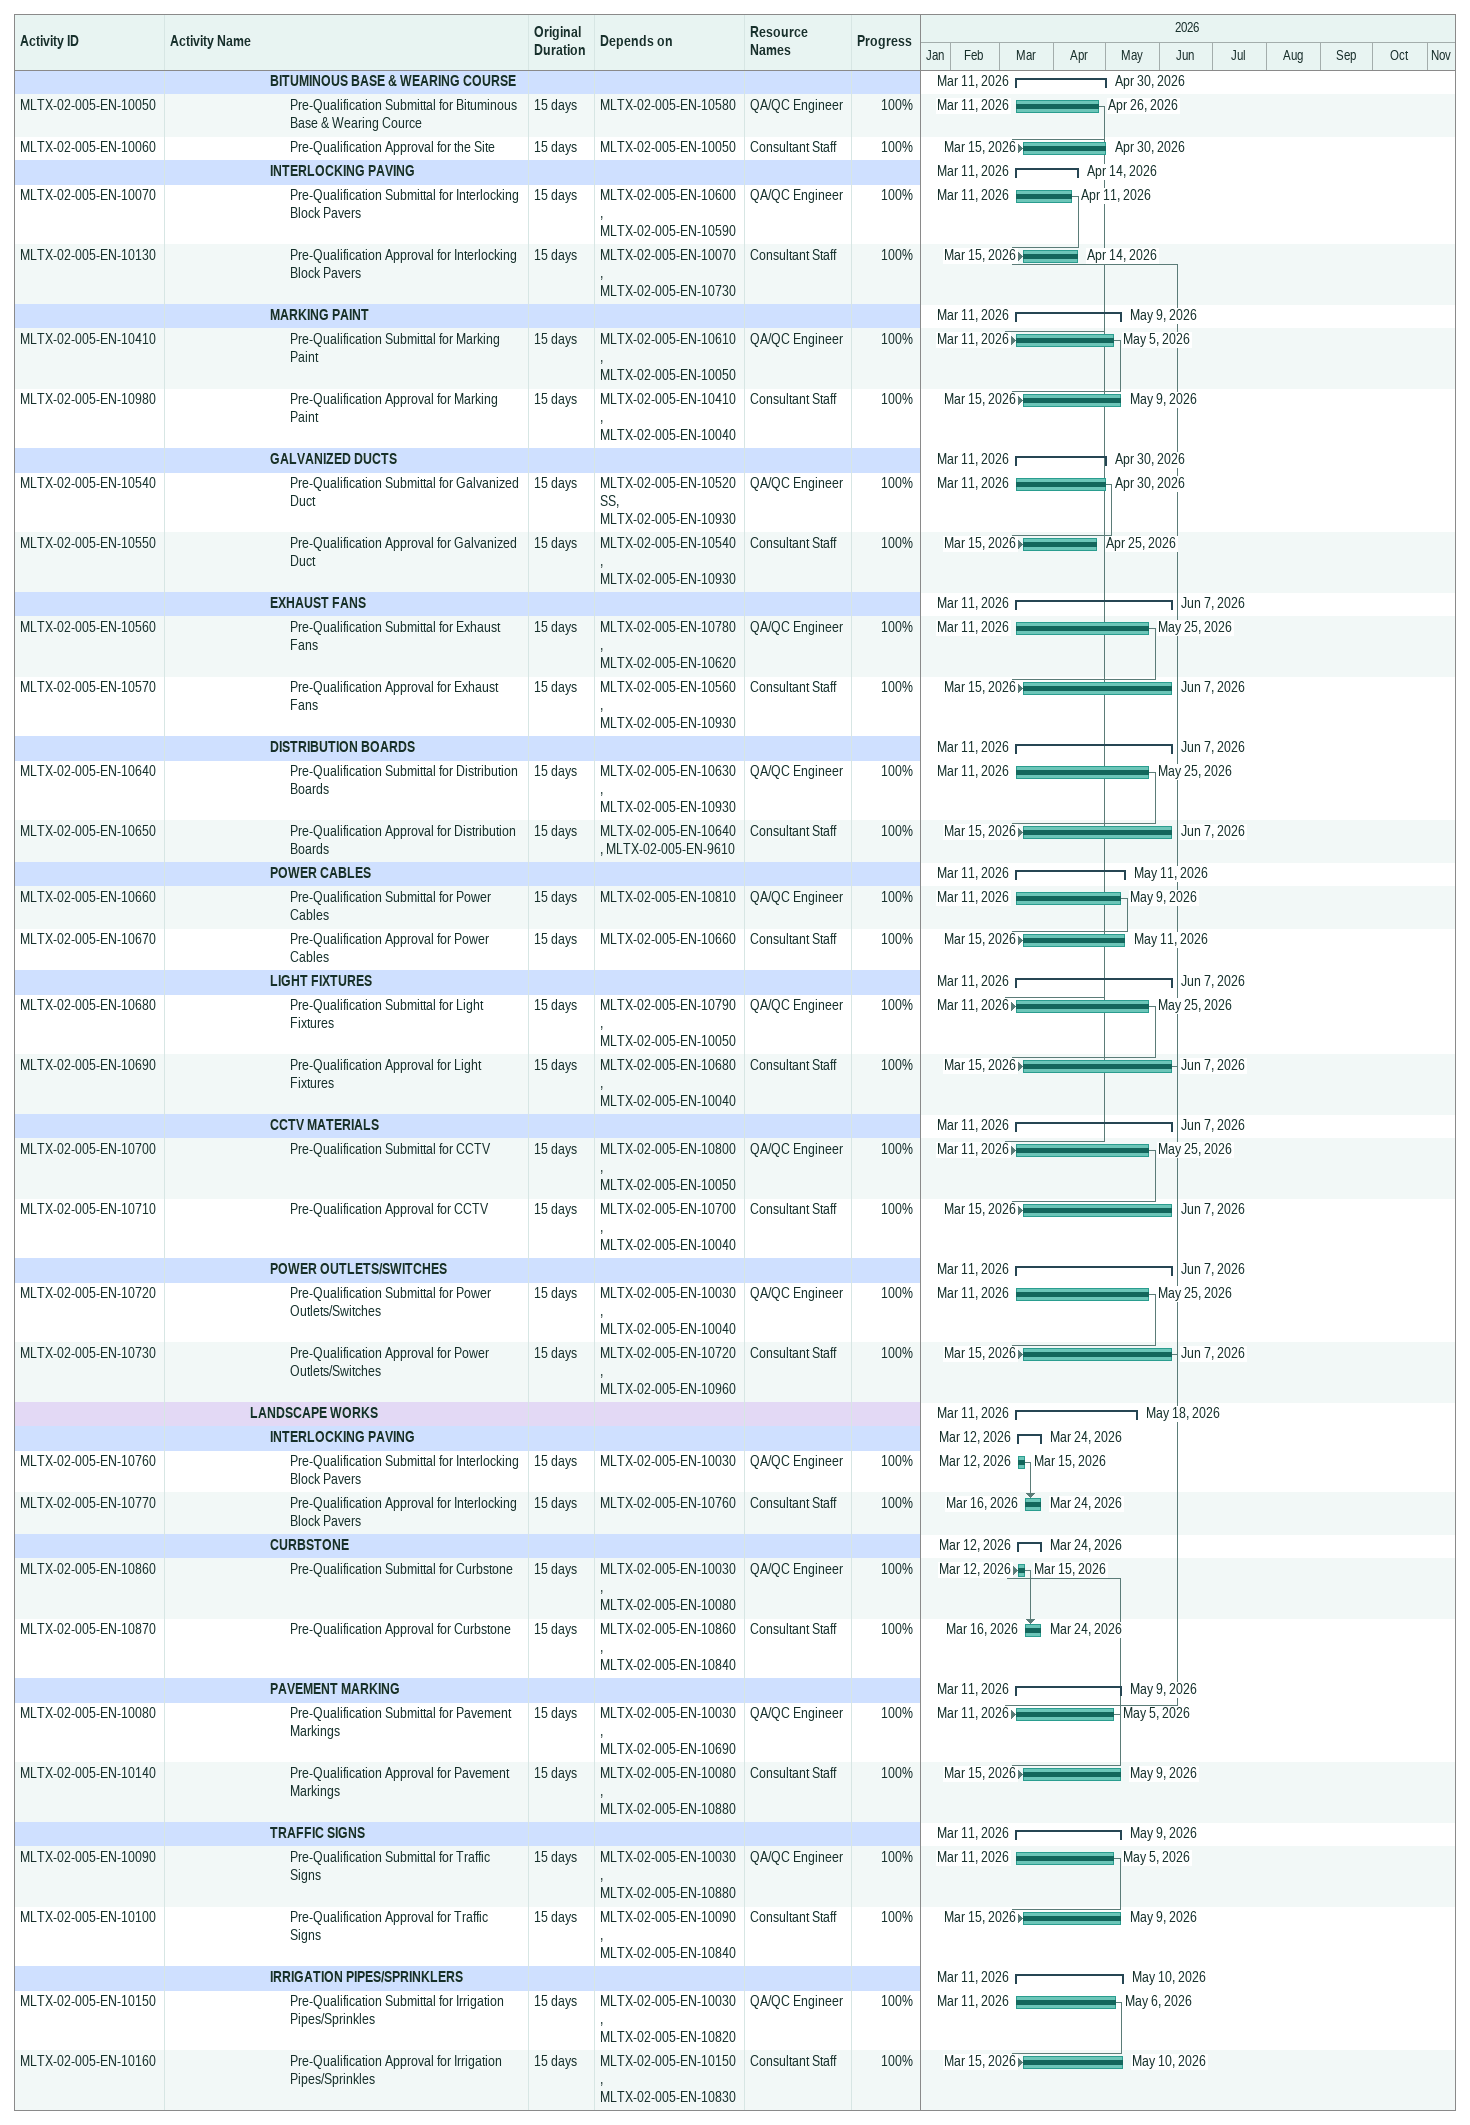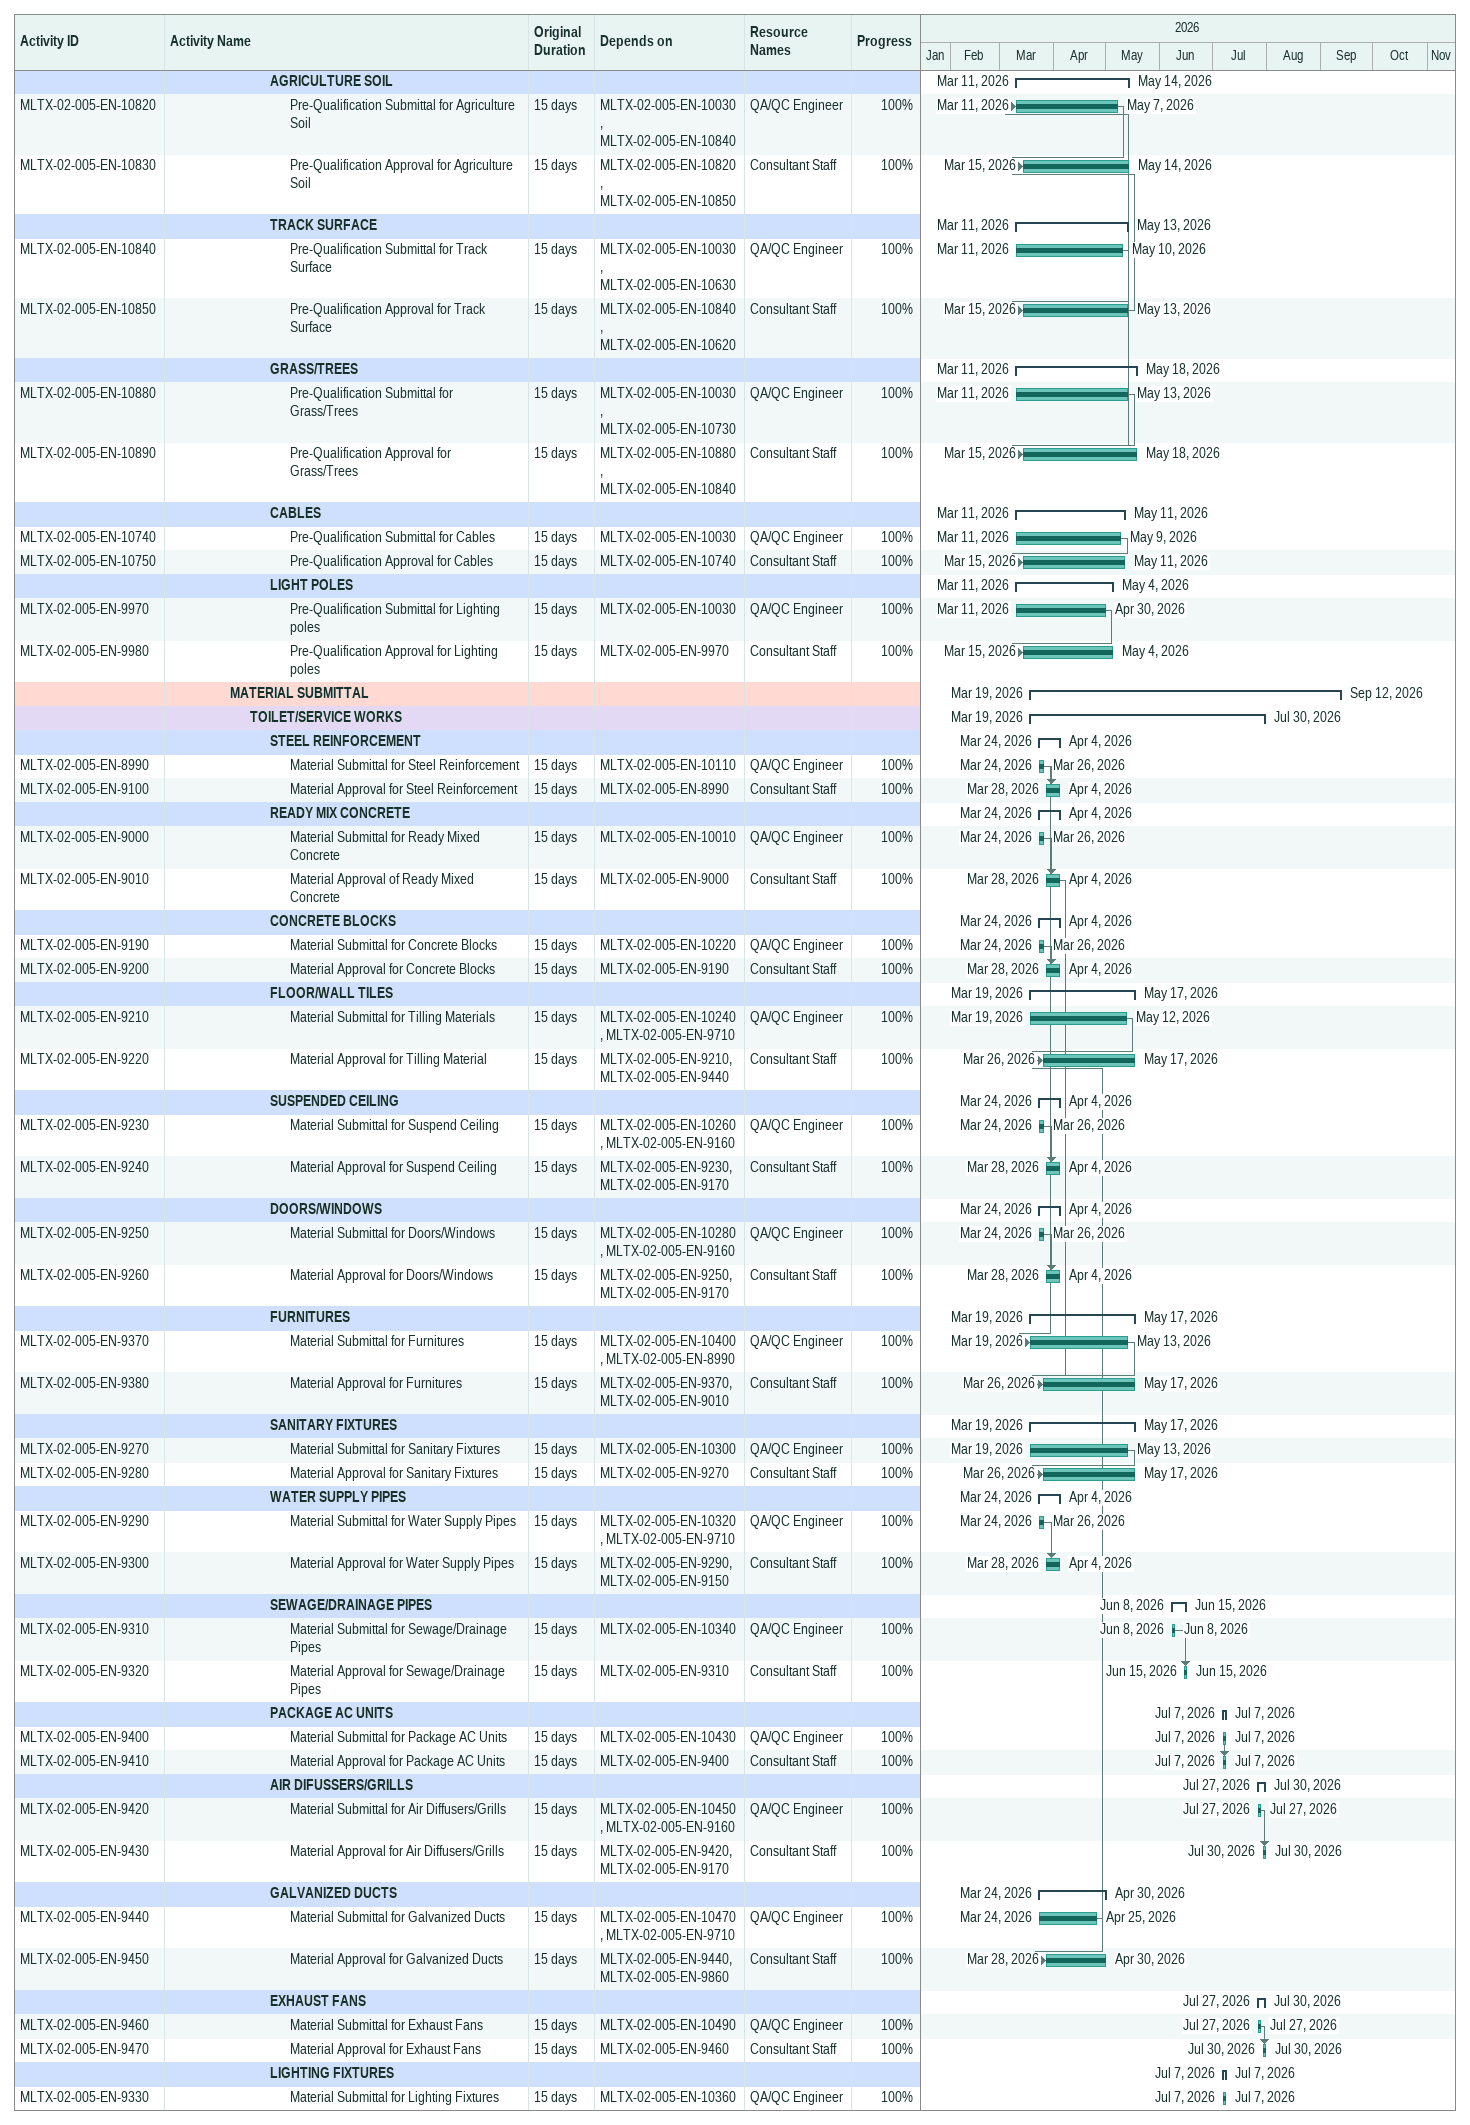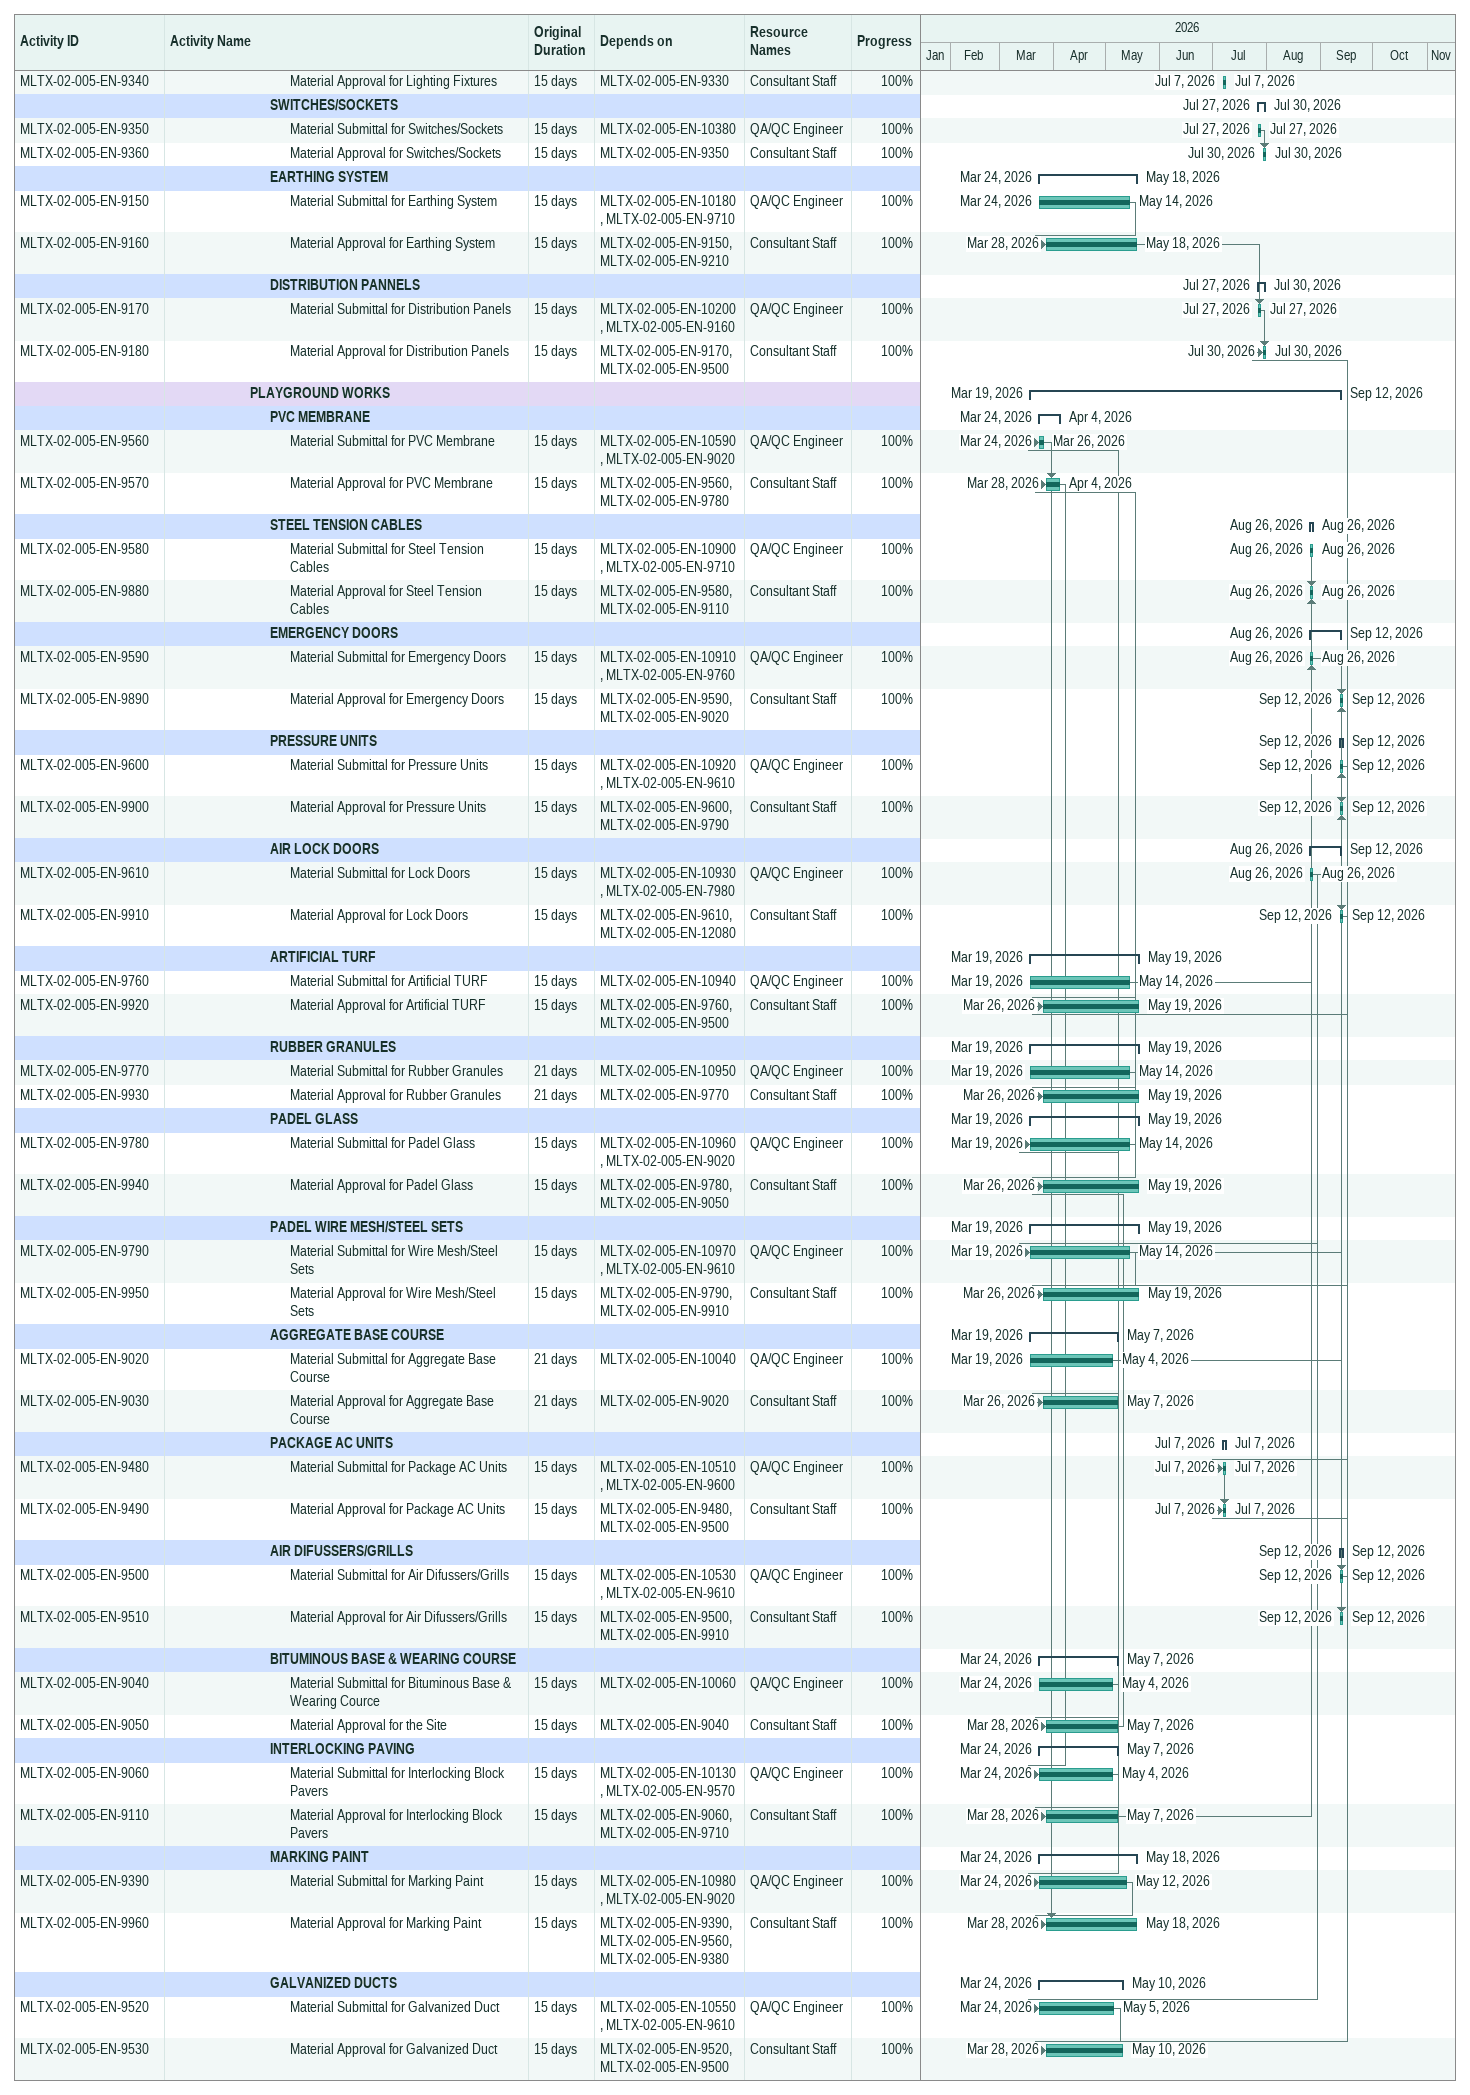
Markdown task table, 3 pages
| ID | Level | Task | Original duration | Start | Finish | Predecessors | Resources | % complete |
|---|---|---|---|---|---|---|---|---|
|  | 6 | **BITUMINOUS BASE & WEARING COURSE** |  | 2026-03-11 | 2026-04-30 |  |  |  |
| MLTX-02-005-EN-10050 | 7 | Pre-Qualification Submittal for Bituminous Base & Wearing Cource | 15d | 2026-03-11 | 2026-04-26 | MLTX-02-005-EN-10580 | QA/QC Engineer | 100 |
| MLTX-02-005-EN-10060 | 7 | Pre-Qualification Approval for the Site | 15d | 2026-03-15 | 2026-04-30 | MLTX-02-005-EN-10050 | Consultant Staff | 100 |
|  | 6 | **INTERLOCKING PAVING** |  | 2026-03-11 | 2026-04-14 |  |  |  |
| MLTX-02-005-EN-10070 | 7 | Pre-Qualification Submittal for Interlocking Block Pavers | 15d | 2026-03-11 | 2026-04-11 | MLTX-02-005-EN-10600, MLTX-02-005-EN-10590 | QA/QC Engineer | 100 |
| MLTX-02-005-EN-10130 | 7 | Pre-Qualification Approval for Interlocking Block Pavers | 15d | 2026-03-15 | 2026-04-14 | MLTX-02-005-EN-10070, MLTX-02-005-EN-10730 | Consultant Staff | 100 |
|  | 6 | **MARKING PAINT** |  | 2026-03-11 | 2026-05-09 |  |  |  |
| MLTX-02-005-EN-10410 | 7 | Pre-Qualification Submittal for Marking Paint | 15d | 2026-03-11 | 2026-05-05 | MLTX-02-005-EN-10610, MLTX-02-005-EN-10050 | QA/QC Engineer | 100 |
| MLTX-02-005-EN-10980 | 7 | Pre-Qualification Approval for Marking Paint | 15d | 2026-03-15 | 2026-05-09 | MLTX-02-005-EN-10410, MLTX-02-005-EN-10040 | Consultant Staff | 100 |
|  | 6 | **GALVANIZED DUCTS** |  | 2026-03-11 | 2026-04-30 |  |  |  |
| MLTX-02-005-EN-10540 | 7 | Pre-Qualification Submittal for Galvanized Duct | 15d | 2026-03-11 | 2026-04-30 | MLTX-02-005-EN-10520SS, MLTX-02-005-EN-10930 | QA/QC Engineer | 100 |
| MLTX-02-005-EN-10550 | 7 | Pre-Qualification Approval for Galvanized Duct | 15d | 2026-03-15 | 2026-04-25 | MLTX-02-005-EN-10540, MLTX-02-005-EN-10930 | Consultant Staff | 100 |
|  | 6 | **EXHAUST FANS** |  | 2026-03-11 | 2026-06-07 |  |  |  |
| MLTX-02-005-EN-10560 | 7 | Pre-Qualification Submittal for Exhaust Fans | 15d | 2026-03-11 | 2026-05-25 | MLTX-02-005-EN-10780, MLTX-02-005-EN-10620 | QA/QC Engineer | 100 |
| MLTX-02-005-EN-10570 | 7 | Pre-Qualification Approval for Exhaust Fans | 15d | 2026-03-15 | 2026-06-07 | MLTX-02-005-EN-10560, MLTX-02-005-EN-10930 | Consultant Staff | 100 |
|  | 6 | **DISTRIBUTION BOARDS** |  | 2026-03-11 | 2026-06-07 |  |  |  |
| MLTX-02-005-EN-10640 | 7 | Pre-Qualification Submittal for Distribution Boards | 15d | 2026-03-11 | 2026-05-25 | MLTX-02-005-EN-10630, MLTX-02-005-EN-10930 | QA/QC Engineer | 100 |
| MLTX-02-005-EN-10650 | 7 | Pre-Qualification Approval for Distribution Boards | 15d | 2026-03-15 | 2026-06-07 | MLTX-02-005-EN-10640, MLTX-02-005-EN-9610 | Consultant Staff | 100 |
|  | 6 | **POWER CABLES** |  | 2026-03-11 | 2026-05-11 |  |  |  |
| MLTX-02-005-EN-10660 | 7 | Pre-Qualification Submittal for Power Cables | 15d | 2026-03-11 | 2026-05-09 | MLTX-02-005-EN-10810 | QA/QC Engineer | 100 |
| MLTX-02-005-EN-10670 | 7 | Pre-Qualification Approval for Power Cables | 15d | 2026-03-15 | 2026-05-11 | MLTX-02-005-EN-10660 | Consultant Staff | 100 |
|  | 6 | **LIGHT FIXTURES** |  | 2026-03-11 | 2026-06-07 |  |  |  |
| MLTX-02-005-EN-10680 | 7 | Pre-Qualification Submittal for Light Fixtures | 15d | 2026-03-11 | 2026-05-25 | MLTX-02-005-EN-10790, MLTX-02-005-EN-10050 | QA/QC Engineer | 100 |
| MLTX-02-005-EN-10690 | 7 | Pre-Qualification Approval for Light Fixtures | 15d | 2026-03-15 | 2026-06-07 | MLTX-02-005-EN-10680, MLTX-02-005-EN-10040 | Consultant Staff | 100 |
|  | 6 | **CCTV MATERIALS** |  | 2026-03-11 | 2026-06-07 |  |  |  |
| MLTX-02-005-EN-10700 | 7 | Pre-Qualification Submittal for CCTV | 15d | 2026-03-11 | 2026-05-25 | MLTX-02-005-EN-10800, MLTX-02-005-EN-10050 | QA/QC Engineer | 100 |
| MLTX-02-005-EN-10710 | 7 | Pre-Qualification Approval for CCTV | 15d | 2026-03-15 | 2026-06-07 | MLTX-02-005-EN-10700, MLTX-02-005-EN-10040 | Consultant Staff | 100 |
|  | 6 | **POWER OUTLETS/SWITCHES** |  | 2026-03-11 | 2026-06-07 |  |  |  |
| MLTX-02-005-EN-10720 | 7 | Pre-Qualification Submittal for Power Outlets/Switches | 15d | 2026-03-11 | 2026-05-25 | MLTX-02-005-EN-10030, MLTX-02-005-EN-10040 | QA/QC Engineer | 100 |
| MLTX-02-005-EN-10730 | 7 | Pre-Qualification Approval for Power Outlets/Switches | 15d | 2026-03-15 | 2026-06-07 | MLTX-02-005-EN-10720, MLTX-02-005-EN-10960 | Consultant Staff | 100 |
|  | 5 | **LANDSCAPE WORKS** |  | 2026-03-11 | 2026-05-18 |  |  |  |
|  | 6 | **INTERLOCKING PAVING** |  | 2026-03-12 | 2026-03-24 |  |  |  |
| MLTX-02-005-EN-10760 | 7 | Pre-Qualification Submittal for Interlocking Block Pavers | 15d | 2026-03-12 | 2026-03-15 | MLTX-02-005-EN-10030 | QA/QC Engineer | 100 |
| MLTX-02-005-EN-10770 | 7 | Pre-Qualification Approval for Interlocking Block Pavers | 15d | 2026-03-16 | 2026-03-24 | MLTX-02-005-EN-10760 | Consultant Staff | 100 |
|  | 6 | **CURBSTONE** |  | 2026-03-12 | 2026-03-24 |  |  |  |
| MLTX-02-005-EN-10860 | 7 | Pre-Qualification Submittal for Curbstone | 15d | 2026-03-12 | 2026-03-15 | MLTX-02-005-EN-10030, MLTX-02-005-EN-10080 | QA/QC Engineer | 100 |
| MLTX-02-005-EN-10870 | 7 | Pre-Qualification Approval for Curbstone | 15d | 2026-03-16 | 2026-03-24 | MLTX-02-005-EN-10860, MLTX-02-005-EN-10840 | Consultant Staff | 100 |
|  | 6 | **PAVEMENT MARKING** |  | 2026-03-11 | 2026-05-09 |  |  |  |
| MLTX-02-005-EN-10080 | 7 | Pre-Qualification Submittal for Pavement Markings | 15d | 2026-03-11 | 2026-05-05 | MLTX-02-005-EN-10030, MLTX-02-005-EN-10690 | QA/QC Engineer | 100 |
| MLTX-02-005-EN-10140 | 7 | Pre-Qualification Approval for Pavement Markings | 15d | 2026-03-15 | 2026-05-09 | MLTX-02-005-EN-10080, MLTX-02-005-EN-10880 | Consultant Staff | 100 |
|  | 6 | **TRAFFIC SIGNS** |  | 2026-03-11 | 2026-05-09 |  |  |  |
| MLTX-02-005-EN-10090 | 7 | Pre-Qualification Submittal for Traffic Signs | 15d | 2026-03-11 | 2026-05-05 | MLTX-02-005-EN-10030, MLTX-02-005-EN-10880 | QA/QC Engineer | 100 |
| MLTX-02-005-EN-10100 | 7 | Pre-Qualification Approval for Traffic Signs | 15d | 2026-03-15 | 2026-05-09 | MLTX-02-005-EN-10090, MLTX-02-005-EN-10840 | Consultant Staff | 100 |
|  | 6 | **IRRIGATION PIPES/SPRINKLERS** |  | 2026-03-11 | 2026-05-10 |  |  |  |
| MLTX-02-005-EN-10150 | 7 | Pre-Qualification Submittal for Irrigation Pipes/Sprinkles | 15d | 2026-03-11 | 2026-05-06 | MLTX-02-005-EN-10030, MLTX-02-005-EN-10820 | QA/QC Engineer | 100 |
| MLTX-02-005-EN-10160 | 7 | Pre-Qualification Approval for Irrigation Pipes/Sprinkles | 15d | 2026-03-15 | 2026-05-10 | MLTX-02-005-EN-10150, MLTX-02-005-EN-10830 | Consultant Staff | 100 |
|  | 6 | **AGRICULTURE SOIL** |  | 2026-03-11 | 2026-05-14 |  |  |  |
| MLTX-02-005-EN-10820 | 7 | Pre-Qualification Submittal for Agriculture Soil | 15d | 2026-03-11 | 2026-05-07 | MLTX-02-005-EN-10030, MLTX-02-005-EN-10840 | QA/QC Engineer | 100 |
| MLTX-02-005-EN-10830 | 7 | Pre-Qualification Approval for Agriculture Soil | 15d | 2026-03-15 | 2026-05-14 | MLTX-02-005-EN-10820, MLTX-02-005-EN-10850 | Consultant Staff | 100 |
|  | 6 | **TRACK SURFACE** |  | 2026-03-11 | 2026-05-13 |  |  |  |
| MLTX-02-005-EN-10840 | 7 | Pre-Qualification Submittal for Track Surface | 15d | 2026-03-11 | 2026-05-10 | MLTX-02-005-EN-10030, MLTX-02-005-EN-10630 | QA/QC Engineer | 100 |
| MLTX-02-005-EN-10850 | 7 | Pre-Qualification Approval for Track Surface | 15d | 2026-03-15 | 2026-05-13 | MLTX-02-005-EN-10840, MLTX-02-005-EN-10620 | Consultant Staff | 100 |
|  | 6 | **GRASS/TREES** |  | 2026-03-11 | 2026-05-18 |  |  |  |
| MLTX-02-005-EN-10880 | 7 | Pre-Qualification Submittal for Grass/Trees | 15d | 2026-03-11 | 2026-05-13 | MLTX-02-005-EN-10030, MLTX-02-005-EN-10730 | QA/QC Engineer | 100 |
| MLTX-02-005-EN-10890 | 7 | Pre-Qualification Approval for Grass/Trees | 15d | 2026-03-15 | 2026-05-18 | MLTX-02-005-EN-10880, MLTX-02-005-EN-10840 | Consultant Staff | 100 |
|  | 6 | **CABLES** |  | 2026-03-11 | 2026-05-11 |  |  |  |
| MLTX-02-005-EN-10740 | 7 | Pre-Qualification Submittal for Cables | 15d | 2026-03-11 | 2026-05-09 | MLTX-02-005-EN-10030 | QA/QC Engineer | 100 |
| MLTX-02-005-EN-10750 | 7 | Pre-Qualification Approval for Cables | 15d | 2026-03-15 | 2026-05-11 | MLTX-02-005-EN-10740 | Consultant Staff | 100 |
|  | 6 | **LIGHT POLES** |  | 2026-03-11 | 2026-05-04 |  |  |  |
| MLTX-02-005-EN-9970 | 7 | Pre-Qualification Submittal for Lighting poles | 15d | 2026-03-11 | 2026-04-30 | MLTX-02-005-EN-10030 | QA/QC Engineer | 100 |
| MLTX-02-005-EN-9980 | 7 | Pre-Qualification Approval for Lighting poles | 15d | 2026-03-15 | 2026-05-04 | MLTX-02-005-EN-9970 | Consultant Staff | 100 |
|  | 4 | **MATERIAL SUBMITTAL** |  | 2026-03-19 | 2026-09-12 |  |  |  |
|  | 5 | **TOILET/SERVICE WORKS** |  | 2026-03-19 | 2026-07-30 |  |  |  |
|  | 6 | **STEEL REINFORCEMENT** |  | 2026-03-24 | 2026-04-04 |  |  |  |
| MLTX-02-005-EN-8990 | 7 | Material Submittal for Steel Reinforcement | 15d | 2026-03-24 | 2026-03-26 | MLTX-02-005-EN-10110 | QA/QC Engineer | 100 |
| MLTX-02-005-EN-9100 | 7 | Material Approval for Steel Reinforcement | 15d | 2026-03-28 | 2026-04-04 | MLTX-02-005-EN-8990 | Consultant Staff | 100 |
|  | 6 | **READY MIX CONCRETE** |  | 2026-03-24 | 2026-04-04 |  |  |  |
| MLTX-02-005-EN-9000 | 7 | Material Submittal for Ready Mixed Concrete | 15d | 2026-03-24 | 2026-03-26 | MLTX-02-005-EN-10010 | QA/QC Engineer | 100 |
| MLTX-02-005-EN-9010 | 7 | Material Approval of Ready Mixed Concrete | 15d | 2026-03-28 | 2026-04-04 | MLTX-02-005-EN-9000 | Consultant Staff | 100 |
|  | 6 | **CONCRETE BLOCKS** |  | 2026-03-24 | 2026-04-04 |  |  |  |
| MLTX-02-005-EN-9190 | 7 | Material Submittal for Concrete Blocks | 15d | 2026-03-24 | 2026-03-26 | MLTX-02-005-EN-10220 | QA/QC Engineer | 100 |
| MLTX-02-005-EN-9200 | 7 | Material Approval for Concrete Blocks | 15d | 2026-03-28 | 2026-04-04 | MLTX-02-005-EN-9190 | Consultant Staff | 100 |
|  | 6 | **FLOOR/WALL TILES** |  | 2026-03-19 | 2026-05-17 |  |  |  |
| MLTX-02-005-EN-9210 | 7 | Material Submittal for Tilling Materials | 15d | 2026-03-19 | 2026-05-12 | MLTX-02-005-EN-10240, MLTX-02-005-EN-9710 | QA/QC Engineer | 100 |
| MLTX-02-005-EN-9220 | 7 | Material Approval for Tilling Material | 15d | 2026-03-26 | 2026-05-17 | MLTX-02-005-EN-9210, MLTX-02-005-EN-9440 | Consultant Staff | 100 |
|  | 6 | **SUSPENDED CEILING** |  | 2026-03-24 | 2026-04-04 |  |  |  |
| MLTX-02-005-EN-9230 | 7 | Material Submittal for Suspend Ceiling | 15d | 2026-03-24 | 2026-03-26 | MLTX-02-005-EN-10260, MLTX-02-005-EN-9160 | QA/QC Engineer | 100 |
| MLTX-02-005-EN-9240 | 7 | Material Approval for Suspend Ceiling | 15d | 2026-03-28 | 2026-04-04 | MLTX-02-005-EN-9230, MLTX-02-005-EN-9170 | Consultant Staff | 100 |
|  | 6 | **DOORS/WINDOWS** |  | 2026-03-24 | 2026-04-04 |  |  |  |
| MLTX-02-005-EN-9250 | 7 | Material Submittal for Doors/Windows | 15d | 2026-03-24 | 2026-03-26 | MLTX-02-005-EN-10280, MLTX-02-005-EN-9160 | QA/QC Engineer | 100 |
| MLTX-02-005-EN-9260 | 7 | Material Approval for Doors/Windows | 15d | 2026-03-28 | 2026-04-04 | MLTX-02-005-EN-9250, MLTX-02-005-EN-9170 | Consultant Staff | 100 |
|  | 6 | **FURNITURES** |  | 2026-03-19 | 2026-05-17 |  |  |  |
| MLTX-02-005-EN-9370 | 7 | Material Submittal for Furnitures | 15d | 2026-03-19 | 2026-05-13 | MLTX-02-005-EN-10400, MLTX-02-005-EN-8990 | QA/QC Engineer | 100 |
| MLTX-02-005-EN-9380 | 7 | Material Approval for Furnitures | 15d | 2026-03-26 | 2026-05-17 | MLTX-02-005-EN-9370, MLTX-02-005-EN-9010 | Consultant Staff | 100 |
|  | 6 | **SANITARY FIXTURES** |  | 2026-03-19 | 2026-05-17 |  |  |  |
| MLTX-02-005-EN-9270 | 7 | Material Submittal for Sanitary Fixtures | 15d | 2026-03-19 | 2026-05-13 | MLTX-02-005-EN-10300 | QA/QC Engineer | 100 |
| MLTX-02-005-EN-9280 | 7 | Material Approval for Sanitary Fixtures | 15d | 2026-03-26 | 2026-05-17 | MLTX-02-005-EN-9270 | Consultant Staff | 100 |
|  | 6 | **WATER SUPPLY PIPES** |  | 2026-03-24 | 2026-04-04 |  |  |  |
| MLTX-02-005-EN-9290 | 7 | Material Submittal for Water Supply Pipes | 15d | 2026-03-24 | 2026-03-26 | MLTX-02-005-EN-10320, MLTX-02-005-EN-9710 | QA/QC Engineer | 100 |
| MLTX-02-005-EN-9300 | 7 | Material Approval for Water Supply Pipes | 15d | 2026-03-28 | 2026-04-04 | MLTX-02-005-EN-9290, MLTX-02-005-EN-9150 | Consultant Staff | 100 |
|  | 6 | **SEWAGE/DRAINAGE PIPES** |  | 2026-06-08 | 2026-06-15 |  |  |  |
| MLTX-02-005-EN-9310 | 7 | Material Submittal for Sewage/Drainage Pipes | 15d | 2026-06-08 | 2026-06-08 | MLTX-02-005-EN-10340 | QA/QC Engineer | 100 |
| MLTX-02-005-EN-9320 | 7 | Material Approval for Sewage/Drainage Pipes | 15d | 2026-06-15 | 2026-06-15 | MLTX-02-005-EN-9310 | Consultant Staff | 100 |
|  | 6 | **PACKAGE AC UNITS** |  | 2026-07-07 | 2026-07-07 |  |  |  |
| MLTX-02-005-EN-9400 | 7 | Material Submittal for Package AC Units | 15d | 2026-07-07 | 2026-07-07 | MLTX-02-005-EN-10430 | QA/QC Engineer | 100 |
| MLTX-02-005-EN-9410 | 7 | Material Approval for Package AC Units | 15d | 2026-07-07 | 2026-07-07 | MLTX-02-005-EN-9400 | Consultant Staff | 100 |
|  | 6 | **AIR DIFUSSERS/GRILLS** |  | 2026-07-27 | 2026-07-30 |  |  |  |
| MLTX-02-005-EN-9420 | 7 | Material Submittal for Air Diffusers/Grills | 15d | 2026-07-27 | 2026-07-27 | MLTX-02-005-EN-10450, MLTX-02-005-EN-9160 | QA/QC Engineer | 100 |
| MLTX-02-005-EN-9430 | 7 | Material Approval for Air Diffusers/Grills | 15d | 2026-07-30 | 2026-07-30 | MLTX-02-005-EN-9420, MLTX-02-005-EN-9170 | Consultant Staff | 100 |
|  | 6 | **GALVANIZED DUCTS** |  | 2026-03-24 | 2026-04-30 |  |  |  |
| MLTX-02-005-EN-9440 | 7 | Material Submittal for Galvanized Ducts | 15d | 2026-03-24 | 2026-04-25 | MLTX-02-005-EN-10470, MLTX-02-005-EN-9710 | QA/QC Engineer | 100 |
| MLTX-02-005-EN-9450 | 7 | Material Approval for Galvanized Ducts | 15d | 2026-03-28 | 2026-04-30 | MLTX-02-005-EN-9440, MLTX-02-005-EN-9860 | Consultant Staff | 100 |
|  | 6 | **EXHAUST FANS** |  | 2026-07-27 | 2026-07-30 |  |  |  |
| MLTX-02-005-EN-9460 | 7 | Material Submittal for Exhaust Fans | 15d | 2026-07-27 | 2026-07-27 | MLTX-02-005-EN-10490 | QA/QC Engineer | 100 |
| MLTX-02-005-EN-9470 | 7 | Material Approval for Exhaust Fans | 15d | 2026-07-30 | 2026-07-30 | MLTX-02-005-EN-9460 | Consultant Staff | 100 |
|  | 6 | **LIGHTING FIXTURES** |  | 2026-07-07 | 2026-07-07 |  |  |  |
| MLTX-02-005-EN-9330 | 7 | Material Submittal for Lighting Fixtures | 15d | 2026-07-07 | 2026-07-07 | MLTX-02-005-EN-10360 | QA/QC Engineer | 100 |
| MLTX-02-005-EN-9340 | 7 | Material Approval for Lighting Fixtures | 15d | 2026-07-07 | 2026-07-07 | MLTX-02-005-EN-9330 | Consultant Staff | 100 |
|  | 6 | **SWITCHES/SOCKETS** |  | 2026-07-27 | 2026-07-30 |  |  |  |
| MLTX-02-005-EN-9350 | 7 | Material Submittal for Switches/Sockets | 15d | 2026-07-27 | 2026-07-27 | MLTX-02-005-EN-10380 | QA/QC Engineer | 100 |
| MLTX-02-005-EN-9360 | 7 | Material Approval for Switches/Sockets | 15d | 2026-07-30 | 2026-07-30 | MLTX-02-005-EN-9350 | Consultant Staff | 100 |
|  | 6 | **EARTHING SYSTEM** |  | 2026-03-24 | 2026-05-18 |  |  |  |
| MLTX-02-005-EN-9150 | 7 | Material Submittal for Earthing System | 15d | 2026-03-24 | 2026-05-14 | MLTX-02-005-EN-10180, MLTX-02-005-EN-9710 | QA/QC Engineer | 100 |
| MLTX-02-005-EN-9160 | 7 | Material Approval for Earthing System | 15d | 2026-03-28 | 2026-05-18 | MLTX-02-005-EN-9150, MLTX-02-005-EN-9210 | Consultant Staff | 100 |
|  | 6 | **DISTRIBUTION PANNELS** |  | 2026-07-27 | 2026-07-30 |  |  |  |
| MLTX-02-005-EN-9170 | 7 | Material Submittal for Distribution Panels | 15d | 2026-07-27 | 2026-07-27 | MLTX-02-005-EN-10200, MLTX-02-005-EN-9160 | QA/QC Engineer | 100 |
| MLTX-02-005-EN-9180 | 7 | Material Approval for Distribution Panels | 15d | 2026-07-30 | 2026-07-30 | MLTX-02-005-EN-9170, MLTX-02-005-EN-9500 | Consultant Staff | 100 |
|  | 5 | **PLAYGROUND WORKS** |  | 2026-03-19 | 2026-09-12 |  |  |  |
|  | 6 | **PVC MEMBRANE** |  | 2026-03-24 | 2026-04-04 |  |  |  |
| MLTX-02-005-EN-9560 | 7 | Material Submittal for PVC Membrane | 15d | 2026-03-24 | 2026-03-26 | MLTX-02-005-EN-10590, MLTX-02-005-EN-9020 | QA/QC Engineer | 100 |
| MLTX-02-005-EN-9570 | 7 | Material Approval for PVC Membrane | 15d | 2026-03-28 | 2026-04-04 | MLTX-02-005-EN-9560, MLTX-02-005-EN-9780 | Consultant Staff | 100 |
|  | 6 | **STEEL TENSION CABLES** |  | 2026-08-26 | 2026-08-26 |  |  |  |
| MLTX-02-005-EN-9580 | 7 | Material Submittal for Steel Tension Cables | 15d | 2026-08-26 | 2026-08-26 | MLTX-02-005-EN-10900, MLTX-02-005-EN-9710 | QA/QC Engineer | 100 |
| MLTX-02-005-EN-9880 | 7 | Material Approval for Steel Tension Cables | 15d | 2026-08-26 | 2026-08-26 | MLTX-02-005-EN-9580, MLTX-02-005-EN-9110 | Consultant Staff | 100 |
|  | 6 | **EMERGENCY DOORS** |  | 2026-08-26 | 2026-09-12 |  |  |  |
| MLTX-02-005-EN-9590 | 7 | Material Submittal for Emergency Doors | 15d | 2026-08-26 | 2026-08-26 | MLTX-02-005-EN-10910, MLTX-02-005-EN-9760 | QA/QC Engineer | 100 |
| MLTX-02-005-EN-9890 | 7 | Material Approval for Emergency Doors | 15d | 2026-09-12 | 2026-09-12 | MLTX-02-005-EN-9590, MLTX-02-005-EN-9020 | Consultant Staff | 100 |
|  | 6 | **PRESSURE UNITS** |  | 2026-09-12 | 2026-09-12 |  |  |  |
| MLTX-02-005-EN-9600 | 7 | Material Submittal for Pressure Units | 15d | 2026-09-12 | 2026-09-12 | MLTX-02-005-EN-10920, MLTX-02-005-EN-9610 | QA/QC Engineer | 100 |
| MLTX-02-005-EN-9900 | 7 | Material Approval for Pressure Units | 15d | 2026-09-12 | 2026-09-12 | MLTX-02-005-EN-9600, MLTX-02-005-EN-9790 | Consultant Staff | 100 |
|  | 6 | **AIR LOCK DOORS** |  | 2026-08-26 | 2026-09-12 |  |  |  |
| MLTX-02-005-EN-9610 | 7 | Material Submittal for Lock Doors | 15d | 2026-08-26 | 2026-08-26 | MLTX-02-005-EN-10930, MLTX-02-005-EN-7980 | QA/QC Engineer | 100 |
| MLTX-02-005-EN-9910 | 7 | Material Approval for Lock Doors | 15d | 2026-09-12 | 2026-09-12 | MLTX-02-005-EN-9610, MLTX-02-005-EN-12080 | Consultant Staff | 100 |
|  | 6 | **ARTIFICIAL TURF** |  | 2026-03-19 | 2026-05-19 |  |  |  |
| MLTX-02-005-EN-9760 | 7 | Material Submittal for Artificial TURF | 15d | 2026-03-19 | 2026-05-14 | MLTX-02-005-EN-10940 | QA/QC Engineer | 100 |
| MLTX-02-005-EN-9920 | 7 | Material Approval for Artificial TURF | 15d | 2026-03-26 | 2026-05-19 | MLTX-02-005-EN-9760, MLTX-02-005-EN-9500 | Consultant Staff | 100 |
|  | 6 | **RUBBER GRANULES** |  | 2026-03-19 | 2026-05-19 |  |  |  |
| MLTX-02-005-EN-9770 | 7 | Material Submittal for Rubber Granules | 21d | 2026-03-19 | 2026-05-14 | MLTX-02-005-EN-10950 | QA/QC Engineer | 100 |
| MLTX-02-005-EN-9930 | 7 | Material Approval for Rubber Granules | 21d | 2026-03-26 | 2026-05-19 | MLTX-02-005-EN-9770 | Consultant Staff | 100 |
|  | 6 | **PADEL GLASS** |  | 2026-03-19 | 2026-05-19 |  |  |  |
| MLTX-02-005-EN-9780 | 7 | Material Submittal for Padel Glass | 15d | 2026-03-19 | 2026-05-14 | MLTX-02-005-EN-10960, MLTX-02-005-EN-9020 | QA/QC Engineer | 100 |
| MLTX-02-005-EN-9940 | 7 | Material Approval for Padel Glass | 15d | 2026-03-26 | 2026-05-19 | MLTX-02-005-EN-9780, MLTX-02-005-EN-9050 | Consultant Staff | 100 |
|  | 6 | **PADEL WIRE MESH/STEEL SETS** |  | 2026-03-19 | 2026-05-19 |  |  |  |
| MLTX-02-005-EN-9790 | 7 | Material Submittal for Wire Mesh/Steel Sets | 15d | 2026-03-19 | 2026-05-14 | MLTX-02-005-EN-10970, MLTX-02-005-EN-9610 | QA/QC Engineer | 100 |
| MLTX-02-005-EN-9950 | 7 | Material Approval for Wire Mesh/Steel Sets | 15d | 2026-03-26 | 2026-05-19 | MLTX-02-005-EN-9790, MLTX-02-005-EN-9910 | Consultant Staff | 100 |
|  | 6 | **AGGREGATE BASE COURSE** |  | 2026-03-19 | 2026-05-07 |  |  |  |
| MLTX-02-005-EN-9020 | 7 | Material Submittal for Aggregate Base Course | 21d | 2026-03-19 | 2026-05-04 | MLTX-02-005-EN-10040 | QA/QC Engineer | 100 |
| MLTX-02-005-EN-9030 | 7 | Material Approval for Aggregate Base Course | 21d | 2026-03-26 | 2026-05-07 | MLTX-02-005-EN-9020 | Consultant Staff | 100 |
|  | 6 | **PACKAGE AC UNITS** |  | 2026-07-07 | 2026-07-07 |  |  |  |
| MLTX-02-005-EN-9480 | 7 | Material Submittal for Package AC Units | 15d | 2026-07-07 | 2026-07-07 | MLTX-02-005-EN-10510, MLTX-02-005-EN-9600 | QA/QC Engineer | 100 |
| MLTX-02-005-EN-9490 | 7 | Material Approval for Package AC Units | 15d | 2026-07-07 | 2026-07-07 | MLTX-02-005-EN-9480, MLTX-02-005-EN-9500 | Consultant Staff | 100 |
|  | 6 | **AIR DIFUSSERS/GRILLS** |  | 2026-09-12 | 2026-09-12 |  |  |  |
| MLTX-02-005-EN-9500 | 7 | Material Submittal for Air Difussers/Grills | 15d | 2026-09-12 | 2026-09-12 | MLTX-02-005-EN-10530, MLTX-02-005-EN-9610 | QA/QC Engineer | 100 |
| MLTX-02-005-EN-9510 | 7 | Material Approval for Air Difussers/Grills | 15d | 2026-09-12 | 2026-09-12 | MLTX-02-005-EN-9500, MLTX-02-005-EN-9910 | Consultant Staff | 100 |
|  | 6 | **BITUMINOUS BASE & WEARING COURSE** |  | 2026-03-24 | 2026-05-07 |  |  |  |
| MLTX-02-005-EN-9040 | 7 | Material Submittal for Bituminous Base & Wearing Cource | 15d | 2026-03-24 | 2026-05-04 | MLTX-02-005-EN-10060 | QA/QC Engineer | 100 |
| MLTX-02-005-EN-9050 | 7 | Material Approval for the Site | 15d | 2026-03-28 | 2026-05-07 | MLTX-02-005-EN-9040 | Consultant Staff | 100 |
|  | 6 | **INTERLOCKING PAVING** |  | 2026-03-24 | 2026-05-07 |  |  |  |
| MLTX-02-005-EN-9060 | 7 | Material Submittal for Interlocking Block Pavers | 15d | 2026-03-24 | 2026-05-04 | MLTX-02-005-EN-10130, MLTX-02-005-EN-9570 | QA/QC Engineer | 100 |
| MLTX-02-005-EN-9110 | 7 | Material Approval for Interlocking Block Pavers | 15d | 2026-03-28 | 2026-05-07 | MLTX-02-005-EN-9060, MLTX-02-005-EN-9710 | Consultant Staff | 100 |
|  | 6 | **MARKING PAINT** |  | 2026-03-24 | 2026-05-18 |  |  |  |
| MLTX-02-005-EN-9390 | 7 | Material Submittal for Marking Paint | 15d | 2026-03-24 | 2026-05-12 | MLTX-02-005-EN-10980, MLTX-02-005-EN-9020 | QA/QC Engineer | 100 |
| MLTX-02-005-EN-9960 | 7 | Material Approval for Marking Paint | 15d | 2026-03-28 | 2026-05-18 | MLTX-02-005-EN-9390, MLTX-02-005-EN-9560, MLTX-02-005-EN-9380 | Consultant Staff | 100 |
|  | 6 | **GALVANIZED DUCTS** |  | 2026-03-24 | 2026-05-10 |  |  |  |
| MLTX-02-005-EN-9520 | 7 | Material Submittal for Galvanized Duct | 15d | 2026-03-24 | 2026-05-05 | MLTX-02-005-EN-10550, MLTX-02-005-EN-9610 | QA/QC Engineer | 100 |
| MLTX-02-005-EN-9530 | 7 | Material Approval for Galvanized Duct | 15d | 2026-03-28 | 2026-05-10 | MLTX-02-005-EN-9520, MLTX-02-005-EN-9500 | Consultant Staff | 100 |
